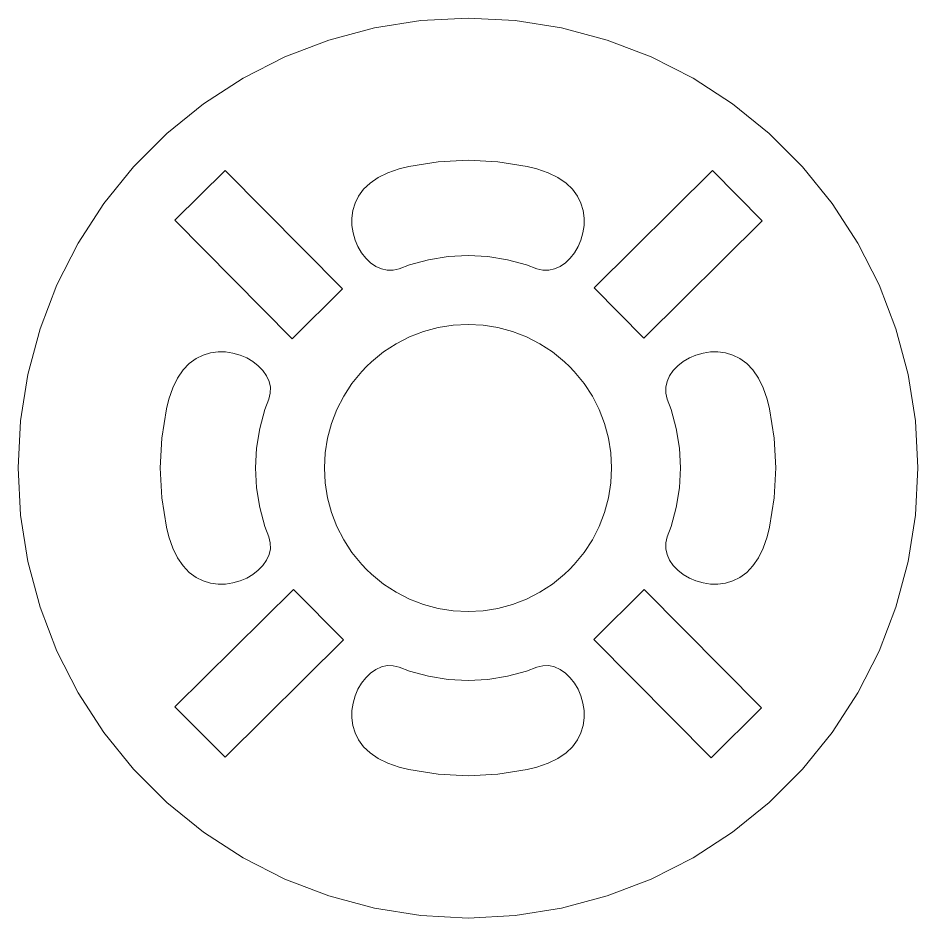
# Model space of a CAD drawing. Header units: millimetres. Extents: x -516 to 519, y -297 to 340.
# Drawn here: x 73.29 to 112.58, y -19.41 to 19.87 of the extents above; entities that cross this region are included whole.
import ezdxf

# ---------------------------------------------------------------- set-up
doc = ezdxf.new("R2010")
doc.units = ezdxf.units.MM
doc.header["$MEASUREMENT"] = 0
doc.layers.add('layer 1', color=7, linetype='Continuous')

msp = doc.modelspace()

# ---------------------------------------------------------------- linework, layer by layer
at = {"layer": 'layer 1', "color": 250, "lineweight": 18}
for points, knots in [([(110.8798, 8.2205), (110.8798, 8.2205), (109.946, 10.0522), (109.946, 10.0522), (109.946, 10.0522), (108.8263, 11.7765), (108.8263, 11.7765), (108.8263, 11.7765), (107.5327, 13.3748), (107.5327, 13.3748), (107.5327, 13.3748), (106.079, 14.8285), (106.079, 14.8285), (106.079, 14.8285), (104.4814, 16.1221), (104.4814, 16.1221), (104.4814, 16.1221), (102.757, 17.2417), (102.757, 17.2417), (102.757, 17.2417), (100.9249, 18.175), (100.9249, 18.175), (100.9249, 18.175), (99.0058, 18.912), (99.0058, 18.912), (99.0058, 18.912), (97.0196, 19.4441), (97.0196, 19.4441), (97.0196, 19.4441), (94.9891, 19.766), (94.9891, 19.766), (94.9891, 19.766), (92.936, 19.8731), (92.936, 19.8731), (92.936, 19.8731), (90.883, 19.766), (90.883, 19.766), (90.883, 19.766), (88.8525, 19.4441), (88.8525, 19.4441), (88.8525, 19.4441), (86.8661, 18.912), (86.8661, 18.912), (86.8661, 18.912), (84.9471, 18.175), (84.9471, 18.175), (84.9471, 18.175), (83.115, 17.2417), (83.115, 17.2417), (83.115, 17.2417), (81.3907, 16.1221), (81.3907, 16.1221), (81.3907, 16.1221), (79.7931, 14.8285), (79.7931, 14.8285), (79.7931, 14.8285), (78.3393, 13.3748), (78.3393, 13.3748), (78.3393, 13.3748), (77.0456, 11.7765), (77.0456, 11.7765), (77.0456, 11.7765), (75.9261, 10.0522), (75.9261, 10.0522), (75.9261, 10.0522), (74.9921, 8.2205), (74.9921, 8.2205), (74.9921, 8.2205), (74.2557, 6.3009), (74.2557, 6.3009), (74.2557, 6.3009), (73.7238, 4.3153), (73.7238, 4.3153), (73.7238, 4.3153), (73.4017, 2.2847), (73.4017, 2.2847), (73.4017, 2.2847), (73.294, 0.2316), (73.294, 0.2316), (73.294, 0.2316), (73.4017, -1.8212), (73.4017, -1.8212), (73.4017, -1.8212), (73.7238, -3.8519), (73.7238, -3.8519), (73.7238, -3.8519), (74.2557, -5.8381), (74.2557, -5.8381), (74.2557, -5.8381), (74.9921, -7.757), (74.9921, -7.757), (74.9921, -7.757), (75.9261, -9.5892), (75.9261, -9.5892), (75.9261, -9.5892), (77.0456, -11.3138), (77.0456, -11.3138), (77.0456, -11.3138), (78.3393, -12.9112), (78.3393, -12.9112), (78.3393, -12.9112), (79.7931, -14.365), (79.7931, -14.365), (79.7931, -14.365), (81.3907, -15.6591), (81.3907, -15.6591), (81.3907, -15.6591), (83.115, -16.7787), (83.115, -16.7787), (83.115, -16.7787), (84.9471, -17.712), (84.9471, -17.712), (84.9471, -17.712), (86.8661, -18.4485), (86.8661, -18.4485), (86.8661, -18.4485), (88.8525, -18.9811), (88.8525, -18.9811), (88.8525, -18.9811), (90.883, -19.3027), (90.883, -19.3027), (90.883, -19.3027), (92.936, -19.4104), (92.936, -19.4104), (92.936, -19.4104), (94.9891, -19.3027), (94.9891, -19.3027), (94.9891, -19.3027), (97.0196, -18.9811), (97.0196, -18.9811), (97.0196, -18.9811), (99.0058, -18.4485), (99.0058, -18.4485), (99.0058, -18.4485), (100.9249, -17.712), (100.9249, -17.712), (100.9249, -17.712), (102.757, -16.7787), (102.757, -16.7787), (102.757, -16.7787), (104.4814, -15.6591), (104.4814, -15.6591), (104.4814, -15.6591), (106.079, -14.365), (106.079, -14.365), (106.079, -14.365), (107.5327, -12.9112), (107.5327, -12.9112), (107.5327, -12.9112), (108.8263, -11.3138), (108.8263, -11.3138), (108.8263, -11.3138), (109.946, -9.5892), (109.946, -9.5892), (109.946, -9.5892), (110.8798, -7.757), (110.8798, -7.757), (110.8798, -7.757), (111.6162, -5.8381), (111.6162, -5.8381), (111.6162, -5.8381), (112.1483, -3.8519), (112.1483, -3.8519), (112.1483, -3.8519), (112.4703, -1.8212), (112.4703, -1.8212), (112.4703, -1.8212), (112.5774, 0.2316), (112.5774, 0.2316), (112.5774, 0.2316), (112.4703, 2.2847), (112.4703, 2.2847), (112.4703, 2.2847), (112.1483, 4.3153), (112.1483, 4.3153), (112.1483, 4.3153), (111.6162, 6.3009), (111.6162, 6.3009), (111.6162, 6.3009), (110.8798, 8.2205), (110.8798, 8.2205)], [0, 0, 0, 0, 0.0166667, 0.0166667, 0.0166667, 0.0333333, 0.0333333, 0.0333333, 0.05, 0.05, 0.05, 0.0666667, 0.0666667, 0.0666667, 0.0833333, 0.0833333, 0.0833333, 0.1, 0.1, 0.1, 0.1166667, 0.1166667, 0.1166667, 0.1333333, 0.1333333, 0.1333333, 0.15, 0.15, 0.15, 0.1666667, 0.1666667, 0.1666667, 0.1833333, 0.1833333, 0.1833333, 0.2, 0.2, 0.2, 0.2166667, 0.2166667, 0.2166667, 0.2333333, 0.2333333, 0.2333333, 0.25, 0.25, 0.25, 0.2666667, 0.2666667, 0.2666667, 0.2833333, 0.2833333, 0.2833333, 0.3, 0.3, 0.3, 0.3166667, 0.3166667, 0.3166667, 0.3333333, 0.3333333, 0.3333333, 0.35, 0.35, 0.35, 0.3666667, 0.3666667, 0.3666667, 0.3833333, 0.3833333, 0.3833333, 0.4, 0.4, 0.4, 0.4166667, 0.4166667, 0.4166667, 0.4333333, 0.4333333, 0.4333333, 0.45, 0.45, 0.45, 0.4666667, 0.4666667, 0.4666667, 0.4833333, 0.4833333, 0.4833333, 0.5, 0.5, 0.5, 0.5166667, 0.5166667, 0.5166667, 0.5333333, 0.5333333, 0.5333333, 0.55, 0.55, 0.55, 0.5666667, 0.5666667, 0.5666667, 0.5833333, 0.5833333, 0.5833333, 0.6, 0.6, 0.6, 0.6166667, 0.6166667, 0.6166667, 0.6333333, 0.6333333, 0.6333333, 0.65, 0.65, 0.65, 0.6666667, 0.6666667, 0.6666667, 0.6833333, 0.6833333, 0.6833333, 0.7, 0.7, 0.7, 0.7166667, 0.7166667, 0.7166667, 0.7333333, 0.7333333, 0.7333333, 0.75, 0.75, 0.75, 0.7666667, 0.7666667, 0.7666667, 0.7833333, 0.7833333, 0.7833333, 0.8, 0.8, 0.8, 0.8166667, 0.8166667, 0.8166667, 0.8333333, 0.8333333, 0.8333333, 0.85, 0.85, 0.85, 0.8666667, 0.8666667, 0.8666667, 0.8833333, 0.8833333, 0.8833333, 0.9, 0.9, 0.9, 0.9166667, 0.9166667, 0.9166667, 0.9333333, 0.9333333, 0.9333333, 0.95, 0.95, 0.95, 0.9666667, 0.9666667, 0.9666667, 0.9833333, 0.9833333, 0.9833333, 1, 1, 1, 1]), ([(95.5216, 13.3971), (95.5216, 13.3971), (95.9375, 13.286), (95.9375, 13.286), (95.9375, 13.286), (96.4395, 13.1183), (96.4395, 13.1183), (96.4395, 13.1183), (96.8632, 12.9105), (96.8632, 12.9105), (96.8632, 12.9105), (97.2136, 12.6678), (97.2136, 12.6678), (97.2136, 12.6678), (97.4946, 12.3961), (97.4946, 12.3961), (97.4946, 12.3961), (97.71, 12.1018), (97.71, 12.1018), (97.71, 12.1018), (97.8642, 11.7903), (97.8642, 11.7903), (97.8642, 11.7903), (97.9616, 11.4678), (97.9616, 11.4678), (97.9616, 11.4678), (98.0064, 11.1396), (98.0064, 11.1396), (98.0064, 11.1396), (98.002, 10.8128), (98.002, 10.8128), (98.002, 10.8128), (97.9534, 10.4918), (97.9534, 10.4918), (97.9534, 10.4918), (97.8649, 10.1829), (97.8649, 10.1829), (97.8649, 10.1829), (97.7396, 9.8925), (97.7396, 9.8925), (97.7396, 9.8925), (97.5827, 9.6258), (97.5827, 9.6258), (97.5827, 9.6258), (97.3974, 9.3895), (97.3974, 9.3895), (97.3974, 9.3895), (97.189, 9.1882), (97.189, 9.1882), (97.189, 9.1882), (96.961, 9.0293), (96.961, 9.0293), (96.961, 9.0293), (96.7177, 8.9177), (96.7177, 8.9177), (96.7177, 8.9177), (96.4631, 8.8592), (96.4631, 8.8592), (96.4631, 8.8592), (96.2016, 8.8603), (96.2016, 8.8603), (96.2016, 8.8603), (95.9375, 8.9259), (95.9375, 8.9259), (95.9375, 8.9259), (95.4915, 9.0975), (95.4915, 9.0975), (95.4915, 9.0975), (94.6555, 9.3212), (94.6555, 9.3212), (94.6555, 9.3212), (93.8004, 9.4569), (93.8004, 9.4569), (93.8004, 9.4569), (92.936, 9.502), (92.936, 9.502), (92.936, 9.502), (92.0716, 9.4569), (92.0716, 9.4569), (92.0716, 9.4569), (91.2165, 9.3212), (91.2165, 9.3212), (91.2165, 9.3212), (90.3806, 9.0975), (90.3806, 9.0975), (90.3806, 9.0975), (89.9344, 8.9259), (89.9344, 8.9259), (89.9344, 8.9259), (89.6703, 8.8603), (89.6703, 8.8603), (89.6703, 8.8603), (89.409, 8.8592), (89.409, 8.8592), (89.409, 8.8592), (89.1542, 8.9177), (89.1542, 8.9177), (89.1542, 8.9177), (88.9109, 9.0293), (88.9109, 9.0293), (88.9109, 9.0293), (88.6829, 9.1882), (88.6829, 9.1882), (88.6829, 9.1882), (88.4746, 9.3895), (88.4746, 9.3895), (88.4746, 9.3895), (88.2893, 9.6258), (88.2893, 9.6258), (88.2893, 9.6258), (88.1324, 9.8925), (88.1324, 9.8925), (88.1324, 9.8925), (88.0072, 10.1829), (88.0072, 10.1829), (88.0072, 10.1829), (87.9186, 10.4918), (87.9186, 10.4918), (87.9186, 10.4918), (87.8699, 10.8128), (87.8699, 10.8128), (87.8699, 10.8128), (87.8656, 11.1396), (87.8656, 11.1396), (87.8656, 11.1396), (87.9105, 11.4678), (87.9105, 11.4678), (87.9105, 11.4678), (88.0077, 11.7903), (88.0077, 11.7903), (88.0077, 11.7903), (88.1619, 12.1018), (88.1619, 12.1018), (88.1619, 12.1018), (88.3773, 12.3961), (88.3773, 12.3961), (88.3773, 12.3961), (88.6583, 12.6678), (88.6583, 12.6678), (88.6583, 12.6678), (89.0088, 12.9105), (89.0088, 12.9105), (89.0088, 12.9105), (89.4326, 13.1183), (89.4326, 13.1183), (89.4326, 13.1183), (89.9344, 13.286), (89.9344, 13.286), (89.9344, 13.286), (90.3505, 13.3971), (90.3505, 13.3971), (90.3505, 13.3971), (91.6359, 13.601), (91.6359, 13.601), (91.6359, 13.601), (92.936, 13.6688), (92.936, 13.6688), (92.936, 13.6688), (94.2362, 13.601), (94.2362, 13.601), (94.2362, 13.601), (95.5216, 13.3971), (95.5216, 13.3971)], [0, 0, 0, 0, 0.0185185, 0.0185185, 0.0185185, 0.037037, 0.037037, 0.037037, 0.0555556, 0.0555556, 0.0555556, 0.0740741, 0.0740741, 0.0740741, 0.0925926, 0.0925926, 0.0925926, 0.1111111, 0.1111111, 0.1111111, 0.1296296, 0.1296296, 0.1296296, 0.1481481, 0.1481481, 0.1481481, 0.1666667, 0.1666667, 0.1666667, 0.1851852, 0.1851852, 0.1851852, 0.2037037, 0.2037037, 0.2037037, 0.2222222, 0.2222222, 0.2222222, 0.2407407, 0.2407407, 0.2407407, 0.2592593, 0.2592593, 0.2592593, 0.2777778, 0.2777778, 0.2777778, 0.2962963, 0.2962963, 0.2962963, 0.3148148, 0.3148148, 0.3148148, 0.3333333, 0.3333333, 0.3333333, 0.3518519, 0.3518519, 0.3518519, 0.3703704, 0.3703704, 0.3703704, 0.3888889, 0.3888889, 0.3888889, 0.4074074, 0.4074074, 0.4074074, 0.4259259, 0.4259259, 0.4259259, 0.4444444, 0.4444444, 0.4444444, 0.462963, 0.462963, 0.462963, 0.4814815, 0.4814815, 0.4814815, 0.5, 0.5, 0.5, 0.5185185, 0.5185185, 0.5185185, 0.537037, 0.537037, 0.537037, 0.5555556, 0.5555556, 0.5555556, 0.5740741, 0.5740741, 0.5740741, 0.5925926, 0.5925926, 0.5925926, 0.6111111, 0.6111111, 0.6111111, 0.6296296, 0.6296296, 0.6296296, 0.6481481, 0.6481481, 0.6481481, 0.6666667, 0.6666667, 0.6666667, 0.6851852, 0.6851852, 0.6851852, 0.7037037, 0.7037037, 0.7037037, 0.7222222, 0.7222222, 0.7222222, 0.7407407, 0.7407407, 0.7407407, 0.7592593, 0.7592593, 0.7592593, 0.7777778, 0.7777778, 0.7777778, 0.7962963, 0.7962963, 0.7962963, 0.8148148, 0.8148148, 0.8148148, 0.8333333, 0.8333333, 0.8333333, 0.8518519, 0.8518519, 0.8518519, 0.8703704, 0.8703704, 0.8703704, 0.8888889, 0.8888889, 0.8888889, 0.9074074, 0.9074074, 0.9074074, 0.9259259, 0.9259259, 0.9259259, 0.9444444, 0.9444444, 0.9444444, 0.962963, 0.962963, 0.962963, 0.9814815, 0.9814815, 0.9814815, 1, 1, 1, 1]), ([(87.4569, 8.0534), (87.4569, 8.0534), (85.2622, 5.8764), (85.2622, 5.8764), (85.2622, 5.8764), (80.1383, 11.043), (80.1383, 11.043), (80.1383, 11.043), (82.3329, 13.22), (82.3329, 13.22), (82.3329, 13.22), (87.4569, 8.0534), (87.4569, 8.0534)], [0, 0, 0, 0, 0.25, 0.25, 0.25, 0.5, 0.5, 0.5, 0.75, 0.75, 0.75, 1, 1, 1, 1]), ([(100.6156, 5.8969), (100.6156, 5.8969), (98.4386, 8.0915), (98.4386, 8.0915), (98.4386, 8.0915), (103.6052, 13.2155), (103.6052, 13.2155), (103.6052, 13.2155), (105.7821, 11.0209), (105.7821, 11.0209), (105.7821, 11.0209), (100.6156, 5.8969), (100.6156, 5.8969)], [0, 0, 0, 0, 0.25, 0.25, 0.25, 0.5, 0.5, 0.5, 0.75, 0.75, 0.75, 1, 1, 1, 1]), ([(99.1676, 0.8868), (99.1676, 0.8868), (99.2022, 0.2316), (99.2022, 0.2316), (99.2022, 0.2316), (99.1676, -0.4233), (99.1676, -0.4233), (99.1676, -0.4233), (99.0655, -1.0711), (99.0655, -1.0711), (99.0655, -1.0711), (98.8955, -1.7049), (98.8955, -1.7049), (98.8955, -1.7049), (98.6604, -2.3171), (98.6604, -2.3171), (98.6604, -2.3171), (98.363, -2.9016), (98.363, -2.9016), (98.363, -2.9016), (98.0053, -3.4515), (98.0053, -3.4515), (98.0053, -3.4515), (97.5761, -3.9814), (97.5761, -3.9814), (97.5761, -3.9814), (97.3685, -4.2007), (97.3685, -4.2007), (97.3685, -4.2007), (97.1492, -4.4084), (97.1492, -4.4084), (97.1492, -4.4084), (96.6193, -4.8376), (96.6193, -4.8376), (96.6193, -4.8376), (96.0694, -5.1951), (96.0694, -5.1951), (96.0694, -5.1951), (95.4848, -5.4931), (95.4848, -5.4931), (95.4848, -5.4931), (94.8725, -5.7277), (94.8725, -5.7277), (94.8725, -5.7277), (94.239, -5.8977), (94.239, -5.8977), (94.239, -5.8977), (93.591, -6.0005), (93.591, -6.0005), (93.591, -6.0005), (92.936, -6.0344), (92.936, -6.0344), (92.936, -6.0344), (92.2811, -6.0005), (92.2811, -6.0005), (92.2811, -6.0005), (91.6331, -5.8977), (91.6331, -5.8977), (91.6331, -5.8977), (90.9994, -5.7277), (90.9994, -5.7277), (90.9994, -5.7277), (90.3871, -5.4931), (90.3871, -5.4931), (90.3871, -5.4931), (89.8027, -5.1951), (89.8027, -5.1951), (89.8027, -5.1951), (89.2526, -4.8376), (89.2526, -4.8376), (89.2526, -4.8376), (88.7229, -4.4084), (88.7229, -4.4084), (88.7229, -4.4084), (88.5036, -4.2007), (88.5036, -4.2007), (88.5036, -4.2007), (88.2959, -3.9814), (88.2959, -3.9814), (88.2959, -3.9814), (87.8666, -3.4515), (87.8666, -3.4515), (87.8666, -3.4515), (87.5091, -2.9016), (87.5091, -2.9016), (87.5091, -2.9016), (87.2117, -2.3171), (87.2117, -2.3171), (87.2117, -2.3171), (86.9766, -1.7049), (86.9766, -1.7049), (86.9766, -1.7049), (86.8066, -1.0711), (86.8066, -1.0711), (86.8066, -1.0711), (86.7043, -0.4233), (86.7043, -0.4233), (86.7043, -0.4233), (86.6699, 0.2316), (86.6699, 0.2316), (86.6699, 0.2316), (86.7043, 0.8868), (86.7043, 0.8868), (86.7043, 0.8868), (86.8066, 1.5346), (86.8066, 1.5346), (86.8066, 1.5346), (86.9766, 2.1683), (86.9766, 2.1683), (86.9766, 2.1683), (87.2117, 2.7806), (87.2117, 2.7806), (87.2117, 2.7806), (87.5091, 3.3651), (87.5091, 3.3651), (87.5091, 3.3651), (87.8666, 3.9151), (87.8666, 3.9151), (87.8666, 3.9151), (88.2959, 4.4448), (88.2959, 4.4448), (88.2959, 4.4448), (88.5036, 4.664), (88.5036, 4.664), (88.5036, 4.664), (88.7229, 4.8719), (88.7229, 4.8719), (88.7229, 4.8719), (89.2526, 5.3011), (89.2526, 5.3011), (89.2526, 5.3011), (89.8027, 5.6581), (89.8027, 5.6581), (89.8027, 5.6581), (90.3871, 5.956), (90.3871, 5.956), (90.3871, 5.956), (90.9994, 6.1912), (90.9994, 6.1912), (90.9994, 6.1912), (91.6331, 6.3612), (91.6331, 6.3612), (91.6331, 6.3612), (92.2811, 6.4634), (92.2811, 6.4634), (92.2811, 6.4634), (92.936, 6.4979), (92.936, 6.4979), (92.936, 6.4979), (93.591, 6.4634), (93.591, 6.4634), (93.591, 6.4634), (94.239, 6.3612), (94.239, 6.3612), (94.239, 6.3612), (94.8725, 6.1912), (94.8725, 6.1912), (94.8725, 6.1912), (95.4848, 5.956), (95.4848, 5.956), (95.4848, 5.956), (96.0694, 5.6581), (96.0694, 5.6581), (96.0694, 5.6581), (96.6193, 5.3011), (96.6193, 5.3011), (96.6193, 5.3011), (97.1492, 4.8719), (97.1492, 4.8719), (97.1492, 4.8719), (97.3685, 4.664), (97.3685, 4.664), (97.3685, 4.664), (97.5761, 4.4448), (97.5761, 4.4448), (97.5761, 4.4448), (98.0053, 3.9151), (98.0053, 3.9151), (98.0053, 3.9151), (98.363, 3.3651), (98.363, 3.3651), (98.363, 3.3651), (98.6604, 2.7806), (98.6604, 2.7806), (98.6604, 2.7806), (98.8955, 2.1683), (98.8955, 2.1683), (98.8955, 2.1683), (99.0655, 1.5346), (99.0655, 1.5346), (99.0655, 1.5346), (99.1676, 0.8868), (99.1676, 0.8868)], [0, 0, 0, 0, 0.015625, 0.015625, 0.015625, 0.03125, 0.03125, 0.03125, 0.046875, 0.046875, 0.046875, 0.0625, 0.0625, 0.0625, 0.078125, 0.078125, 0.078125, 0.09375, 0.09375, 0.09375, 0.109375, 0.109375, 0.109375, 0.125, 0.125, 0.125, 0.140625, 0.140625, 0.140625, 0.15625, 0.15625, 0.15625, 0.171875, 0.171875, 0.171875, 0.1875, 0.1875, 0.1875, 0.203125, 0.203125, 0.203125, 0.21875, 0.21875, 0.21875, 0.234375, 0.234375, 0.234375, 0.25, 0.25, 0.25, 0.265625, 0.265625, 0.265625, 0.28125, 0.28125, 0.28125, 0.296875, 0.296875, 0.296875, 0.3125, 0.3125, 0.3125, 0.328125, 0.328125, 0.328125, 0.34375, 0.34375, 0.34375, 0.359375, 0.359375, 0.359375, 0.375, 0.375, 0.375, 0.390625, 0.390625, 0.390625, 0.40625, 0.40625, 0.40625, 0.421875, 0.421875, 0.421875, 0.4375, 0.4375, 0.4375, 0.453125, 0.453125, 0.453125, 0.46875, 0.46875, 0.46875, 0.484375, 0.484375, 0.484375, 0.5, 0.5, 0.5, 0.515625, 0.515625, 0.515625, 0.53125, 0.53125, 0.53125, 0.546875, 0.546875, 0.546875, 0.5625, 0.5625, 0.5625, 0.578125, 0.578125, 0.578125, 0.59375, 0.59375, 0.59375, 0.609375, 0.609375, 0.609375, 0.625, 0.625, 0.625, 0.640625, 0.640625, 0.640625, 0.65625, 0.65625, 0.65625, 0.671875, 0.671875, 0.671875, 0.6875, 0.6875, 0.6875, 0.703125, 0.703125, 0.703125, 0.71875, 0.71875, 0.71875, 0.734375, 0.734375, 0.734375, 0.75, 0.75, 0.75, 0.765625, 0.765625, 0.765625, 0.78125, 0.78125, 0.78125, 0.796875, 0.796875, 0.796875, 0.8125, 0.8125, 0.8125, 0.828125, 0.828125, 0.828125, 0.84375, 0.84375, 0.84375, 0.859375, 0.859375, 0.859375, 0.875, 0.875, 0.875, 0.890625, 0.890625, 0.890625, 0.90625, 0.90625, 0.90625, 0.921875, 0.921875, 0.921875, 0.9375, 0.9375, 0.9375, 0.953125, 0.953125, 0.953125, 0.96875, 0.96875, 0.96875, 0.984375, 0.984375, 0.984375, 1, 1, 1, 1]), ([(81.7, 5.2574), (81.7, 5.2574), (82.0276, 5.3022), (82.0276, 5.3022), (82.0276, 5.3022), (82.3551, 5.2977), (82.3551, 5.2977), (82.3551, 5.2977), (82.6761, 5.2492), (82.6761, 5.2492), (82.6761, 5.2492), (82.9849, 5.1604), (82.9849, 5.1604), (82.9849, 5.1604), (83.2752, 5.0352), (83.2752, 5.0352), (83.2752, 5.0352), (83.5421, 4.8778), (83.5421, 4.8778), (83.5421, 4.8778), (83.7783, 4.693), (83.7783, 4.693), (83.7783, 4.693), (83.9794, 4.4848), (83.9794, 4.4848), (83.9794, 4.4848), (84.1384, 4.2568), (84.1384, 4.2568), (84.1384, 4.2568), (84.25, 4.0135), (84.25, 4.0135), (84.25, 4.0135), (84.3086, 3.7586), (84.3086, 3.7586), (84.3086, 3.7586), (84.3074, 3.4973), (84.3074, 3.4973), (84.3074, 3.4973), (84.2414, 3.2334), (84.2414, 3.2334), (84.2414, 3.2334), (84.0701, 2.7872), (84.0701, 2.7872), (84.0701, 2.7872), (83.8466, 1.9512), (83.8466, 1.9512), (83.8466, 1.9512), (83.711, 1.0962), (83.711, 1.0962), (83.711, 1.0962), (83.6656, 0.2316), (83.6656, 0.2316), (83.6656, 0.2316), (83.711, -0.6327), (83.711, -0.6327), (83.711, -0.6327), (83.8466, -1.4877), (83.8466, -1.4877), (83.8466, -1.4877), (84.0701, -2.3236), (84.0701, -2.3236), (84.0701, -2.3236), (84.2414, -2.7699), (84.2414, -2.7699), (84.2414, -2.7699), (84.3074, -3.034), (84.3074, -3.034), (84.3074, -3.034), (84.3086, -3.2959), (84.3086, -3.2959), (84.3086, -3.2959), (84.25, -3.55), (84.25, -3.55), (84.25, -3.55), (84.1384, -3.7933), (84.1384, -3.7933), (84.1384, -3.7933), (83.9794, -4.0213), (83.9794, -4.0213), (83.9794, -4.0213), (83.7783, -4.2303), (83.7783, -4.2303), (83.7783, -4.2303), (83.5421, -4.4149), (83.5421, -4.4149), (83.5421, -4.4149), (83.2752, -4.572), (83.2752, -4.572), (83.2752, -4.572), (82.9849, -4.6971), (82.9849, -4.6971), (82.9849, -4.6971), (82.6761, -4.7862), (82.6761, -4.7862), (82.6761, -4.7862), (82.3551, -4.8344), (82.3551, -4.8344), (82.3551, -4.8344), (82.0276, -4.8387), (82.0276, -4.8387), (82.0276, -4.8387), (81.7, -4.7943), (81.7, -4.7943), (81.7, -4.7943), (81.377, -4.6966), (81.377, -4.6966), (81.377, -4.6966), (81.0658, -4.5424), (81.0658, -4.5424), (81.0658, -4.5424), (80.7717, -4.327), (80.7717, -4.327), (80.7717, -4.327), (80.5, -4.0459), (80.5, -4.0459), (80.5, -4.0459), (80.2573, -3.6956), (80.2573, -3.6956), (80.2573, -3.6956), (80.0495, -3.2718), (80.0495, -3.2718), (80.0495, -3.2718), (79.8816, -2.7699), (79.8816, -2.7699), (79.8816, -2.7699), (79.7706, -2.3544), (79.7706, -2.3544), (79.7706, -2.3544), (79.5667, -1.0684), (79.5667, -1.0684), (79.5667, -1.0684), (79.4983, 0.2316), (79.4983, 0.2316), (79.4983, 0.2316), (79.5667, 1.5318), (79.5667, 1.5318), (79.5667, 1.5318), (79.7706, 2.8172), (79.7706, 2.8172), (79.7706, 2.8172), (79.8816, 3.2334), (79.8816, 3.2334), (79.8816, 3.2334), (80.0495, 3.7351), (80.0495, 3.7351), (80.0495, 3.7351), (80.2573, 4.1589), (80.2573, 4.1589), (80.2573, 4.1589), (80.5, 4.5095), (80.5, 4.5095), (80.5, 4.5095), (80.7717, 4.7903), (80.7717, 4.7903), (80.7717, 4.7903), (81.0658, 5.0059), (81.0658, 5.0059), (81.0658, 5.0059), (81.377, 5.1601), (81.377, 5.1601), (81.377, 5.1601), (81.7, 5.2574), (81.7, 5.2574)], [0, 0, 0, 0, 0.0185185, 0.0185185, 0.0185185, 0.037037, 0.037037, 0.037037, 0.0555556, 0.0555556, 0.0555556, 0.0740741, 0.0740741, 0.0740741, 0.0925926, 0.0925926, 0.0925926, 0.1111111, 0.1111111, 0.1111111, 0.1296296, 0.1296296, 0.1296296, 0.1481481, 0.1481481, 0.1481481, 0.1666667, 0.1666667, 0.1666667, 0.1851852, 0.1851852, 0.1851852, 0.2037037, 0.2037037, 0.2037037, 0.2222222, 0.2222222, 0.2222222, 0.2407407, 0.2407407, 0.2407407, 0.2592593, 0.2592593, 0.2592593, 0.2777778, 0.2777778, 0.2777778, 0.2962963, 0.2962963, 0.2962963, 0.3148148, 0.3148148, 0.3148148, 0.3333333, 0.3333333, 0.3333333, 0.3518519, 0.3518519, 0.3518519, 0.3703704, 0.3703704, 0.3703704, 0.3888889, 0.3888889, 0.3888889, 0.4074074, 0.4074074, 0.4074074, 0.4259259, 0.4259259, 0.4259259, 0.4444444, 0.4444444, 0.4444444, 0.462963, 0.462963, 0.462963, 0.4814815, 0.4814815, 0.4814815, 0.5, 0.5, 0.5, 0.5185185, 0.5185185, 0.5185185, 0.537037, 0.537037, 0.537037, 0.5555556, 0.5555556, 0.5555556, 0.5740741, 0.5740741, 0.5740741, 0.5925926, 0.5925926, 0.5925926, 0.6111111, 0.6111111, 0.6111111, 0.6296296, 0.6296296, 0.6296296, 0.6481481, 0.6481481, 0.6481481, 0.6666667, 0.6666667, 0.6666667, 0.6851852, 0.6851852, 0.6851852, 0.7037037, 0.7037037, 0.7037037, 0.7222222, 0.7222222, 0.7222222, 0.7407407, 0.7407407, 0.7407407, 0.7592593, 0.7592593, 0.7592593, 0.7777778, 0.7777778, 0.7777778, 0.7962963, 0.7962963, 0.7962963, 0.8148148, 0.8148148, 0.8148148, 0.8333333, 0.8333333, 0.8333333, 0.8518519, 0.8518519, 0.8518519, 0.8703704, 0.8703704, 0.8703704, 0.8888889, 0.8888889, 0.8888889, 0.9074074, 0.9074074, 0.9074074, 0.9259259, 0.9259259, 0.9259259, 0.9444444, 0.9444444, 0.9444444, 0.962963, 0.962963, 0.962963, 0.9814815, 0.9814815, 0.9814815, 1, 1, 1, 1]), ([(104.1719, -4.7943), (104.1719, -4.7943), (103.8445, -4.8387), (103.8445, -4.8387), (103.8445, -4.8387), (103.517, -4.8344), (103.517, -4.8344), (103.517, -4.8344), (103.196, -4.7862), (103.196, -4.7862), (103.196, -4.7862), (102.8872, -4.6971), (102.8872, -4.6971), (102.8872, -4.6971), (102.5969, -4.572), (102.5969, -4.572), (102.5969, -4.572), (102.33, -4.4149), (102.33, -4.4149), (102.33, -4.4149), (102.0938, -4.2303), (102.0938, -4.2303), (102.0938, -4.2303), (101.8926, -4.0213), (101.8926, -4.0213), (101.8926, -4.0213), (101.7335, -3.7933), (101.7335, -3.7933), (101.7335, -3.7933), (101.622, -3.55), (101.622, -3.55), (101.622, -3.55), (101.5635, -3.2959), (101.5635, -3.2959), (101.5635, -3.2959), (101.5646, -3.034), (101.5646, -3.034), (101.5646, -3.034), (101.6307, -2.7699), (101.6307, -2.7699), (101.6307, -2.7699), (101.8018, -2.3236), (101.8018, -2.3236), (101.8018, -2.3236), (102.0255, -1.4877), (102.0255, -1.4877), (102.0255, -1.4877), (102.1611, -0.6327), (102.1611, -0.6327), (102.1611, -0.6327), (102.2065, 0.2316), (102.2065, 0.2316), (102.2065, 0.2316), (102.1611, 1.0962), (102.1611, 1.0962), (102.1611, 1.0962), (102.0255, 1.9512), (102.0255, 1.9512), (102.0255, 1.9512), (101.8018, 2.7872), (101.8018, 2.7872), (101.8018, 2.7872), (101.6307, 3.2334), (101.6307, 3.2334), (101.6307, 3.2334), (101.5646, 3.4973), (101.5646, 3.4973), (101.5646, 3.4973), (101.5635, 3.7586), (101.5635, 3.7586), (101.5635, 3.7586), (101.622, 4.0135), (101.622, 4.0135), (101.622, 4.0135), (101.7335, 4.2568), (101.7335, 4.2568), (101.7335, 4.2568), (101.8926, 4.4848), (101.8926, 4.4848), (101.8926, 4.4848), (102.0938, 4.693), (102.0938, 4.693), (102.0938, 4.693), (102.33, 4.8778), (102.33, 4.8778), (102.33, 4.8778), (102.5969, 5.0352), (102.5969, 5.0352), (102.5969, 5.0352), (102.8872, 5.1604), (102.8872, 5.1604), (102.8872, 5.1604), (103.196, 5.2492), (103.196, 5.2492), (103.196, 5.2492), (103.517, 5.2977), (103.517, 5.2977), (103.517, 5.2977), (103.8445, 5.3022), (103.8445, 5.3022), (103.8445, 5.3022), (104.1719, 5.2574), (104.1719, 5.2574), (104.1719, 5.2574), (104.4946, 5.1601), (104.4946, 5.1601), (104.4946, 5.1601), (104.8061, 5.0059), (104.8061, 5.0059), (104.8061, 5.0059), (105.1003, 4.7903), (105.1003, 4.7903), (105.1003, 4.7903), (105.3721, 4.5095), (105.3721, 4.5095), (105.3721, 4.5095), (105.6148, 4.1589), (105.6148, 4.1589), (105.6148, 4.1589), (105.8226, 3.7351), (105.8226, 3.7351), (105.8226, 3.7351), (105.9905, 3.2334), (105.9905, 3.2334), (105.9905, 3.2334), (106.1014, 2.8172), (106.1014, 2.8172), (106.1014, 2.8172), (106.3054, 1.5318), (106.3054, 1.5318), (106.3054, 1.5318), (106.3731, 0.2316), (106.3731, 0.2316), (106.3731, 0.2316), (106.3054, -1.0684), (106.3054, -1.0684), (106.3054, -1.0684), (106.1014, -2.3544), (106.1014, -2.3544), (106.1014, -2.3544), (105.9905, -2.7699), (105.9905, -2.7699), (105.9905, -2.7699), (105.8226, -3.2718), (105.8226, -3.2718), (105.8226, -3.2718), (105.6148, -3.6956), (105.6148, -3.6956), (105.6148, -3.6956), (105.3721, -4.0459), (105.3721, -4.0459), (105.3721, -4.0459), (105.1003, -4.327), (105.1003, -4.327), (105.1003, -4.327), (104.8061, -4.5424), (104.8061, -4.5424), (104.8061, -4.5424), (104.4946, -4.6966), (104.4946, -4.6966), (104.4946, -4.6966), (104.1719, -4.7943), (104.1719, -4.7943)], [0, 0, 0, 0, 0.0185185, 0.0185185, 0.0185185, 0.037037, 0.037037, 0.037037, 0.0555556, 0.0555556, 0.0555556, 0.0740741, 0.0740741, 0.0740741, 0.0925926, 0.0925926, 0.0925926, 0.1111111, 0.1111111, 0.1111111, 0.1296296, 0.1296296, 0.1296296, 0.1481481, 0.1481481, 0.1481481, 0.1666667, 0.1666667, 0.1666667, 0.1851852, 0.1851852, 0.1851852, 0.2037037, 0.2037037, 0.2037037, 0.2222222, 0.2222222, 0.2222222, 0.2407407, 0.2407407, 0.2407407, 0.2592593, 0.2592593, 0.2592593, 0.2777778, 0.2777778, 0.2777778, 0.2962963, 0.2962963, 0.2962963, 0.3148148, 0.3148148, 0.3148148, 0.3333333, 0.3333333, 0.3333333, 0.3518519, 0.3518519, 0.3518519, 0.3703704, 0.3703704, 0.3703704, 0.3888889, 0.3888889, 0.3888889, 0.4074074, 0.4074074, 0.4074074, 0.4259259, 0.4259259, 0.4259259, 0.4444444, 0.4444444, 0.4444444, 0.462963, 0.462963, 0.462963, 0.4814815, 0.4814815, 0.4814815, 0.5, 0.5, 0.5, 0.5185185, 0.5185185, 0.5185185, 0.537037, 0.537037, 0.537037, 0.5555556, 0.5555556, 0.5555556, 0.5740741, 0.5740741, 0.5740741, 0.5925926, 0.5925926, 0.5925926, 0.6111111, 0.6111111, 0.6111111, 0.6296296, 0.6296296, 0.6296296, 0.6481481, 0.6481481, 0.6481481, 0.6666667, 0.6666667, 0.6666667, 0.6851852, 0.6851852, 0.6851852, 0.7037037, 0.7037037, 0.7037037, 0.7222222, 0.7222222, 0.7222222, 0.7407407, 0.7407407, 0.7407407, 0.7592593, 0.7592593, 0.7592593, 0.7777778, 0.7777778, 0.7777778, 0.7962963, 0.7962963, 0.7962963, 0.8148148, 0.8148148, 0.8148148, 0.8333333, 0.8333333, 0.8333333, 0.8518519, 0.8518519, 0.8518519, 0.8703704, 0.8703704, 0.8703704, 0.8888889, 0.8888889, 0.8888889, 0.9074074, 0.9074074, 0.9074074, 0.9259259, 0.9259259, 0.9259259, 0.9444444, 0.9444444, 0.9444444, 0.962963, 0.962963, 0.962963, 0.9814815, 0.9814815, 0.9814815, 1, 1, 1, 1]), ([(82.3293, -12.3964), (82.3293, -12.3964), (80.1453, -10.1947), (80.1453, -10.1947), (80.1453, -10.1947), (85.3119, -5.0707), (85.3119, -5.0707), (85.3119, -5.0707), (87.4959, -7.2725), (87.4959, -7.2725), (87.4959, -7.2725), (82.3293, -12.3964), (82.3293, -12.3964)], [0, 0, 0, 0, 0.25, 0.25, 0.25, 0.5, 0.5, 0.5, 0.75, 0.75, 0.75, 1, 1, 1, 1]), ([(105.7502, -10.2329), (105.7502, -10.2329), (103.5485, -12.4169), (103.5485, -12.4169), (103.5485, -12.4169), (98.4246, -7.2503), (98.4246, -7.2503), (98.4246, -7.2503), (100.6262, -5.0663), (100.6262, -5.0663), (100.6262, -5.0663), (105.7502, -10.2329), (105.7502, -10.2329)], [0, 0, 0, 0, 0.25, 0.25, 0.25, 0.5, 0.5, 0.5, 0.75, 0.75, 0.75, 1, 1, 1, 1]), ([(87.9105, -11.0048), (87.9105, -11.0048), (87.8656, -10.6767), (87.8656, -10.6767), (87.8656, -10.6767), (87.8699, -10.3493), (87.8699, -10.3493), (87.8699, -10.3493), (87.9186, -10.0283), (87.9186, -10.0283), (87.9186, -10.0283), (88.0072, -9.7194), (88.0072, -9.7194), (88.0072, -9.7194), (88.1324, -9.429), (88.1324, -9.429), (88.1324, -9.429), (88.2893, -9.1628), (88.2893, -9.1628), (88.2893, -9.1628), (88.4746, -8.9262), (88.4746, -8.9262), (88.4746, -8.9262), (88.6829, -8.7255), (88.6829, -8.7255), (88.6829, -8.7255), (88.9109, -8.5658), (88.9109, -8.5658), (88.9109, -8.5658), (89.1542, -8.4541), (89.1542, -8.4541), (89.1542, -8.4541), (89.409, -8.3957), (89.409, -8.3957), (89.409, -8.3957), (89.6703, -8.3968), (89.6703, -8.3968), (89.6703, -8.3968), (89.9344, -8.4631), (89.9344, -8.4631), (89.9344, -8.4631), (90.3806, -8.6342), (90.3806, -8.6342), (90.3806, -8.6342), (91.2165, -8.8582), (91.2165, -8.8582), (91.2165, -8.8582), (92.0716, -8.9934), (92.0716, -8.9934), (92.0716, -8.9934), (92.936, -9.0388), (92.936, -9.0388), (92.936, -9.0388), (93.8004, -8.9934), (93.8004, -8.9934), (93.8004, -8.9934), (94.6555, -8.8582), (94.6555, -8.8582), (94.6555, -8.8582), (95.4915, -8.6342), (95.4915, -8.6342), (95.4915, -8.6342), (95.9375, -8.4631), (95.9375, -8.4631), (95.9375, -8.4631), (96.2016, -8.3968), (96.2016, -8.3968), (96.2016, -8.3968), (96.4631, -8.3957), (96.4631, -8.3957), (96.4631, -8.3957), (96.7177, -8.4541), (96.7177, -8.4541), (96.7177, -8.4541), (96.961, -8.5658), (96.961, -8.5658), (96.961, -8.5658), (97.189, -8.7255), (97.189, -8.7255), (97.189, -8.7255), (97.3974, -8.9262), (97.3974, -8.9262), (97.3974, -8.9262), (97.5827, -9.1628), (97.5827, -9.1628), (97.5827, -9.1628), (97.7396, -9.429), (97.7396, -9.429), (97.7396, -9.429), (97.8649, -9.7194), (97.8649, -9.7194), (97.8649, -9.7194), (97.9534, -10.0283), (97.9534, -10.0283), (97.9534, -10.0283), (98.002, -10.3493), (98.002, -10.3493), (98.002, -10.3493), (98.0064, -10.6767), (98.0064, -10.6767), (98.0064, -10.6767), (97.9616, -11.0048), (97.9616, -11.0048), (97.9616, -11.0048), (97.8642, -11.3273), (97.8642, -11.3273), (97.8642, -11.3273), (97.71, -11.6384), (97.71, -11.6384), (97.71, -11.6384), (97.4946, -11.9332), (97.4946, -11.9332), (97.4946, -11.9332), (97.2136, -12.2042), (97.2136, -12.2042), (97.2136, -12.2042), (96.8632, -12.4472), (96.8632, -12.4472), (96.8632, -12.4472), (96.4395, -12.6547), (96.4395, -12.6547), (96.4395, -12.6547), (95.9375, -12.8227), (95.9375, -12.8227), (95.9375, -12.8227), (95.5216, -12.9335), (95.5216, -12.9335), (95.5216, -12.9335), (94.2362, -13.1375), (94.2362, -13.1375), (94.2362, -13.1375), (92.936, -13.2058), (92.936, -13.2058), (92.936, -13.2058), (91.6359, -13.1375), (91.6359, -13.1375), (91.6359, -13.1375), (90.3505, -12.9335), (90.3505, -12.9335), (90.3505, -12.9335), (89.9344, -12.8227), (89.9344, -12.8227), (89.9344, -12.8227), (89.4326, -12.6547), (89.4326, -12.6547), (89.4326, -12.6547), (89.0088, -12.4472), (89.0088, -12.4472), (89.0088, -12.4472), (88.6583, -12.2042), (88.6583, -12.2042), (88.6583, -12.2042), (88.3773, -11.9332), (88.3773, -11.9332), (88.3773, -11.9332), (88.1619, -11.6384), (88.1619, -11.6384), (88.1619, -11.6384), (88.0077, -11.3273), (88.0077, -11.3273), (88.0077, -11.3273), (87.9105, -11.0048), (87.9105, -11.0048)], [0, 0, 0, 0, 0.0185185, 0.0185185, 0.0185185, 0.037037, 0.037037, 0.037037, 0.0555556, 0.0555556, 0.0555556, 0.0740741, 0.0740741, 0.0740741, 0.0925926, 0.0925926, 0.0925926, 0.1111111, 0.1111111, 0.1111111, 0.1296296, 0.1296296, 0.1296296, 0.1481481, 0.1481481, 0.1481481, 0.1666667, 0.1666667, 0.1666667, 0.1851852, 0.1851852, 0.1851852, 0.2037037, 0.2037037, 0.2037037, 0.2222222, 0.2222222, 0.2222222, 0.2407407, 0.2407407, 0.2407407, 0.2592593, 0.2592593, 0.2592593, 0.2777778, 0.2777778, 0.2777778, 0.2962963, 0.2962963, 0.2962963, 0.3148148, 0.3148148, 0.3148148, 0.3333333, 0.3333333, 0.3333333, 0.3518519, 0.3518519, 0.3518519, 0.3703704, 0.3703704, 0.3703704, 0.3888889, 0.3888889, 0.3888889, 0.4074074, 0.4074074, 0.4074074, 0.4259259, 0.4259259, 0.4259259, 0.4444444, 0.4444444, 0.4444444, 0.462963, 0.462963, 0.462963, 0.4814815, 0.4814815, 0.4814815, 0.5, 0.5, 0.5, 0.5185185, 0.5185185, 0.5185185, 0.537037, 0.537037, 0.537037, 0.5555556, 0.5555556, 0.5555556, 0.5740741, 0.5740741, 0.5740741, 0.5925926, 0.5925926, 0.5925926, 0.6111111, 0.6111111, 0.6111111, 0.6296296, 0.6296296, 0.6296296, 0.6481481, 0.6481481, 0.6481481, 0.6666667, 0.6666667, 0.6666667, 0.6851852, 0.6851852, 0.6851852, 0.7037037, 0.7037037, 0.7037037, 0.7222222, 0.7222222, 0.7222222, 0.7407407, 0.7407407, 0.7407407, 0.7592593, 0.7592593, 0.7592593, 0.7777778, 0.7777778, 0.7777778, 0.7962963, 0.7962963, 0.7962963, 0.8148148, 0.8148148, 0.8148148, 0.8333333, 0.8333333, 0.8333333, 0.8518519, 0.8518519, 0.8518519, 0.8703704, 0.8703704, 0.8703704, 0.8888889, 0.8888889, 0.8888889, 0.9074074, 0.9074074, 0.9074074, 0.9259259, 0.9259259, 0.9259259, 0.9444444, 0.9444444, 0.9444444, 0.962963, 0.962963, 0.962963, 0.9814815, 0.9814815, 0.9814815, 1, 1, 1, 1])]:
    msp.add_open_spline(points, degree=3, knots=knots, dxfattribs=at)

doc.saveas('drawing.dxf')
